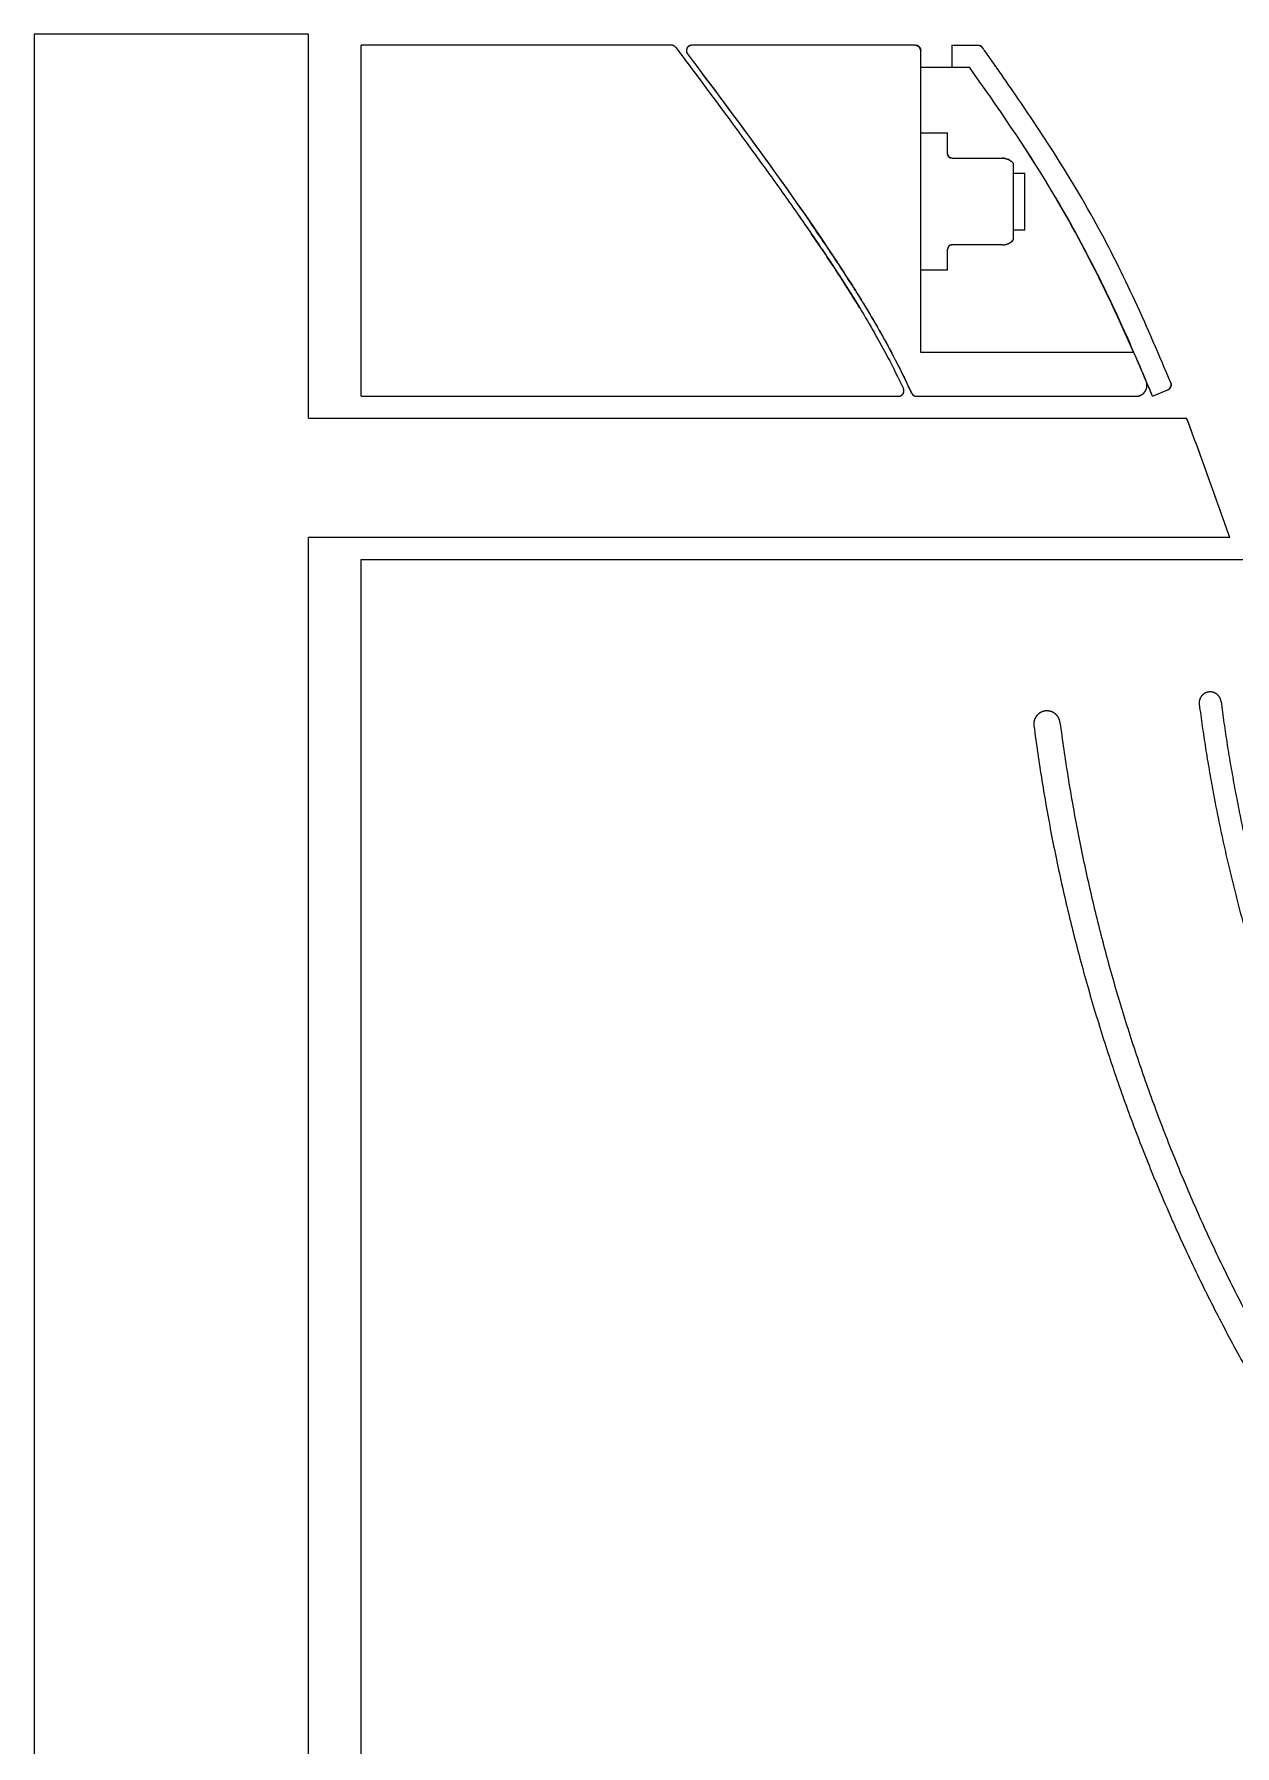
# Model space of a CAD drawing. Header units: inches. Extents: x -115 to 1565, y -604 to 584.
# Drawn here: x 421.5 to 531, y 81.1 to 237.1 of the extents above; entities that cross this region are included whole.
import ezdxf

# ---------------------------------------------------------------- set-up
doc = ezdxf.new("R2010")
doc.units = ezdxf.units.IN
doc.header["$LTSCALE"] = 1.209999999999999
doc.header["$MEASUREMENT"] = 0
doc.layers.get('0').update_dxf_attribs({"linetype": 'CONTINUOUS'})

msp = doc.modelspace()

# ---------------------------------------------------------------- linework, layer by layer
at = {"color": 7, "linetype": 'Continuous'}
for p, q in [((446.5370904932061, 237.0850010075134), (421.5370904958459, 237.0850010075134)), ((421.5370904958459, 237.0850010075134), (421.5370904958459, -74.91499898920671)), ((421.5370904958459, 237.0850010075134), (421.5370904958459, -74.91499898920671)), ((446.5370904932061, 237.0850010075134), (421.5370904958459, 237.0850010075134)), ((446.5370904932061, 202.0850010051133), (446.5370904932061, 237.0850010075134)), ((446.5370904932061, 202.0850010051133), (446.5370904932061, 237.0850010075134)), ((451.335847540326, 204.0850010081533), (451.335847540326, 236.0850010059933)), ((479.6007199004858, 236.0850010059933), (451.335847540326, 236.0850010059933)), ((451.335847540326, 204.0850010081533), (451.335847540326, 236.0850010059933)), ((479.6007199004858, 236.0850010059933), (451.335847540326, 236.0850010059933)), ((480.0003745545659, 235.8858127023133), (480.677997827206, 234.9845582487934)), ((501.835847540886, 236.0850010059933), (481.477475750726, 236.0850010059933)), ((501.835847540886, 236.0850010059933), (481.477475750726, 236.0850010059933)), ((502.335847536566, 208.0850010040734), (502.335847536566, 235.5850010103134)), ((502.335847536566, 208.0850010040734), (502.335847536566, 235.5850010103134)), ((505.1708865502461, 236.0850010059933), (507.5410851931259, 236.0850010059933)), ((505.1708865502461, 236.0850010059933), (505.1708865502461, 234.0850010029533)), ((505.1708865502461, 236.0850010059933), (505.1708865502461, 234.0850010029533)), ((505.1708865502461, 236.0850010059933), (507.5410851931259, 236.0850010059933)), ((502.335847536566, 234.0850010029533), (506.766039875046, 234.0850010029533)), ((505.1708865502461, 234.0850010029533), (506.766039875046, 234.0850010029533)), ((502.335847536566, 228.0850010039933), (504.7858475336859, 228.0850010039933)), ((502.335847536566, 225.9750010075933), (502.335847536566, 228.0850010039933)), ((502.335847536566, 228.0850010039933), (504.7858475336859, 228.0850010039933)), ((502.335847536566, 225.9750010075933), (502.335847536566, 228.0850010039933)), ((502.335847536566, 228.0850010039933), (504.7858475336859, 228.0850010039933)), ((504.7858475336859, 226.1850010041533), (504.7858475336859, 228.0850010039933)), ((504.7858475336859, 226.1850010041533), (504.7858475336859, 228.0850010039933)), ((504.7858475336859, 226.1850010041533), (504.7858475336859, 228.0850010039933)), ((505.1858475363259, 225.7850010015133), (509.785847541286, 225.7850010015133)), ((505.1858475363259, 225.7850010015133), (509.785847541286, 225.7850010015133)), ((505.1858475363259, 225.7850010015133), (509.785847541286, 225.7850010015133)), ((510.7858475326458, 223.5400010109533), (510.7858475326458, 225.2978803095134)), ((510.7858475326458, 223.5400010109533), (510.7858475326458, 225.2978803095134)), ((510.7858475326458, 218.3721217048733), (510.7858475326458, 225.2978803095134)), ((510.7858475326458, 224.4330772131132), (511.8178475412861, 224.4330772131132)), ((511.8178475412861, 219.2369247911132), (511.8178475412861, 224.4330772131132)), ((510.7858475326458, 221.1899848727933), (510.7858475326458, 222.9700010028734)), ((510.7858475326458, 221.1899848727933), (510.7858475326458, 222.9700010028734)), ((510.7858475326458, 218.3721217048733), (510.7858475326458, 219.6400171319933)), ((510.7858475326458, 218.3721217048733), (510.7858475326458, 219.6400171319933)), ((511.8178475412861, 219.2369247911132), (510.7858475326458, 219.2369247911132)), ((504.7858475336859, 215.5850010103933), (504.7858475336859, 217.4850010102334)), ((504.7858475336859, 215.5850010103933), (504.7858475336859, 217.4850010102334)), ((504.7858475336859, 215.5850010103933), (504.7858475336859, 217.4850010102334)), ((509.785847541286, 217.8850010027135), (505.1858475363259, 217.8850010027135)), ((509.785847541286, 217.8850010027135), (505.1858475363259, 217.8850010027135)), ((509.785847541286, 217.8850010027135), (505.1858475363259, 217.8850010027135)), ((502.335847536566, 215.5850010103933), (502.335847536566, 216.4050010061534)), ((502.335847536566, 215.5850010103933), (502.335847536566, 216.4050010061534)), ((504.7858475336859, 215.5850010103933), (502.335847536566, 215.5850010103933)), ((504.7858475336859, 215.5850010103933), (502.335847536566, 215.5850010103933)), ((496.563201494886, 212.4815455663133), (496.621067084006, 212.3868969163935)), ((497.1525215049658, 212.4756710238332), (497.177078143686, 212.4352643888733)), ((521.7639099554461, 208.0850010040734), (502.335847536566, 208.0850010040734)), ((521.7639099554461, 208.0850010040734), (502.335847536566, 208.0850010040734)), ((522.8800506441657, 205.4741144808734), (522.8674177916062, 205.5041030518333)), ((523.4623658727261, 204.0850010081533), (524.8464006560862, 204.6627147320735)), ((523.4623658727261, 204.0850010081533), (524.8464006560862, 204.6627147320735)), ((451.335847540326, 204.0850010081533), (500.3013072114462, 204.0850010081533)), ((451.335847540326, 204.0850010081533), (500.3013072114462, 204.0850010081533)), ((501.9628461489658, 204.0850010081533), (521.9522089032058, 204.0850010081533)), ((501.9628461489658, 204.0850010081533), (521.9522089032058, 204.0850010081533)), ((446.5370904932061, 202.0850010051133), (526.5690905000059, 202.0850010051133)), ((446.5370904932061, 202.0850010051133), (526.5690905000059, 202.0850010051133)), ((446.5370904932061, 22.08500100583332), (446.5370904932061, 191.2150010027133)), ((530.5068329115259, 191.2150010027133), (446.5370904932061, 191.2150010027133)), ((446.5370904932061, 22.08500100583332), (446.5370904932061, 191.2150010027133)), ((530.5068329115259, 191.2150010027133), (446.5370904932061, 191.2150010027133)), ((451.335847540326, 24.11100100767335), (451.335847540326, 189.2110010076733)), ((451.335847540326, 189.2110010076733), (565.3357843355259, 189.2110010076733)), ((451.335847540326, 27.85625003735326), (451.335847540326, 185.4657519779932))]:
    msp.add_line(p, q, dxfattribs=at)
for centre, radius, start, end in [((479.6007199004858, 235.5850010103134), 0.49999999568, 36.96801123380045, 90), ((481.477475750726, 235.5850010103134), 0.49999999568, 90, 216.9120669513013), ((501.835847540886, 235.5850010103134), 0.49999999568, 6.999999999999999e-15, 90), ((507.5410851931259, 235.5850010103134), 0.49999999568, 35.34972547820035, 90), ((505.1858475363259, 226.1850010041533), 0.40000000264, 180, 270), ((509.785847541286, 224.5150010015134), 1.27, 38.0566566327015, 90), ((338.6415226830461, 113.2040420541533), 186.5572054167199, 33.58607961010205, 34.50089763720035), ((340.1607971044859, 114.2760796154334), 185.19843587112, 33.46704910269894, 34.7183404839005), ((505.1858475363259, 217.4850010102334), 0.40000000264, 90, 180), ((509.785847541286, 219.1550010027134), 1.27, 270, 321.9433433672985), ((365.8645285671258, 131.3361729526332), 153.8484344411999, 33.20375511850038, 33.56909650510065), ((383.175122708886, 142.6393106714333), 133.17436770712, 32.40720604499705, 33.21319328309765), ((370.0436480422461, 134.0890885847133), 149.34404796104, 33.07242439589886, 33.44826694480021), ((386.3026503222461, 144.6519032731133), 129.95519294152, 32.25672180030213, 33.08171563990133), ((399.9023574890461, 153.2659971853534), 113.3570320612, 31.64105386569843, 32.40366026299785), ((397.1784332137661, 151.5438883613533), 117.07957700624, 32.05592701949965, 32.24509554449842), ((404.6103184160058, 156.1814958806333), 108.31943368328, 31.4597244757993, 32.06329837819915), ((407.2128658042459, 157.7884678965533), 104.76075234752, 31.47161077979987, 31.63276947440193), ((409.8249939607261, 159.3861146275932), 101.6987769525599, 31.2954394710008, 31.40972962709904), ((409.590247628086, 159.2319538081533), 102.47948686688, 31.30239827190175, 31.4580235891014), ((265.764725150166, 97.76598111423323), 278.75772413952, 22.72928793930045, 23.31290345399761), ((265.7647251603259, 97.76598111423323), 278.75772413952, 22.72928793930045, 23.31290345399761), ((248.5416716410459, 90.05736494399325), 297.628231768, 22.82321480229994, 23.36357227210062), ((500.3013072114462, 204.5850010038333), 0.49999999568, 270, 25.67213429639865), ((404.6371654641659, 158.5985896595934), 107.14354148592, 25.29073119170196, 25.67459715720128), ((501.9628461489658, 204.5850010038333), 0.49999999568, 205.2942438999981, 270), ((521.9522089032058, 205.0850010096732), 1.000000001519999, 270, 22.75198452219981), ((92.41667929424602, 24.20761342303335), 467.07200566616, 22.65100634609768, 22.83577577930055), ((524.6537996798459, 205.1241308882335), 0.49999999568, 292.6562778088023, 22.71045365589867), ((81.77170959616592, 34.80543595607322), 475.2127554501599, 19.2163348916013, 20.61029515540145)]:
    msp.add_arc(centre, radius, start, end, dxfattribs=at)
for points, start_tangent, end_tangent in [([(480.000205593766, 235.8856855295932), (479.9826980544859, 235.9076350005533), (479.9637600278459, 235.9288059919933), (479.943440637446, 235.9490648795933), (479.921805171446, 235.9682819099933), (479.8989347879261, 235.9863336391935), (479.8749256817661, 236.0031052896733), (479.8498878959259, 236.0184930059132), (479.8239437161658, 236.0324058863934), (479.7972256898459, 236.0447677717531), (479.7698743907259, 236.0555185452732), (479.742035990726, 236.0646151895133), (479.7138596386459, 236.0720322130334), (479.6854948795259, 236.0777618027934), (479.6570891552861, 236.0818133567932), (479.6287853968058, 236.0842127119132), (479.6007199004858, 236.0850010059933)], (-0.601369041058681, 0.7989713865065272), (-1, 0)), ([(480.0003745545659, 235.8858127023133), (481.9548876076859, 233.2806834142335), (488.5570779897662, 224.3066727313533), (491.1652425270459, 220.6352095231133), (493.374571255446, 217.4214809645534), (496.7985153549658, 212.0951983379933), (498.1355111061658, 209.8165367739131), (499.317414396406, 207.6552161181533), (500.7519145398459, 204.8015938243934)], (0.6013690437505192, -0.7989713844804368), (0.4332207962723107, -0.9012878239925274)), ([(481.477475750726, 236.0850010059933), (481.4490510476061, 236.0841923919132), (481.4197552972059, 236.0816581831132), (481.4048169679261, 236.0796935439132), (481.3897077068059, 236.0772375061533), (481.374446736566, 236.0742708877532), (481.359055037606, 236.0707751670333), (481.3435554191259, 236.0667326147933), (481.3279724683258, 236.0621265381533), (481.3123325605659, 236.0569413923133), (481.296663788246, 236.0511630345535), (481.2809959100059, 236.0447788563133), (481.265360269446, 236.0377780168734), (481.249789673206, 236.0301515957532), (481.2343182995259, 236.0218928162335), (481.218981484886, 236.0129971672733), (481.203815612246, 236.0034626270334), (481.1888578367258, 235.9932897543132), (481.174145943366, 235.9824818612733), (481.1597180423259, 235.9710450947134), (481.1456123453659, 235.9589885478334), (481.131866861046, 235.9463242602334), (481.1185191610458, 235.9330673296732), (481.105606034726, 235.9192358206333), (481.0931632249658, 235.9048507846333), (481.0812251436859, 235.8899361687933), (481.0698245365659, 235.8745186837531), (481.0589922595259, 235.8586277020734), (481.0487569942462, 235.8422950651933), (481.0391450043259, 235.8255548599132), (481.0301799016061, 235.8084432151934), (481.0218824836061, 235.7909980379933), (481.0142705709658, 235.7732587084734), (481.007358855046, 235.7552658158334), (481.0011588369658, 235.7370608433533), (480.9956787361659, 235.7186858331132), (480.9909235005661, 235.7001830913534), (480.9868948370459, 235.6815948531935), (480.9835912216059, 235.6629630083133), (480.9810080111257, 235.6443287859933), (480.979137565286, 235.6257324503133), (480.9779693684858, 235.6072130867932), (480.977490243206, 235.5888083483934), (480.9776845024059, 235.5705542421533), (480.9785341628859, 235.5524849158333), (480.9800191992859, 235.5346325766333), (480.9821177269658, 235.5170272879934), (480.9848062763259, 235.4996968883134), (480.9880600366459, 235.4826669503133), (480.9918530491259, 235.4659607200735), (480.9961584812058, 235.4495990763935), (481.000948829766, 235.4336005612732), (481.0061961548059, 235.4179814103935), (481.0118722623259, 235.4027555734332), (481.0179489075259, 235.3879348258333), (481.024397947206, 235.3735287687932), (481.0311915429659, 235.3595450121534), (481.0383022526458, 235.3459892150334), (481.045703192886, 235.3328652179131), (481.061271635206, 235.3079195426333), (481.0776966569657, 235.2847066858333)], (-1, 0), (0.6005886314218172, -0.7995581878805751)), ([(501.835847540886, 236.0850010059933), (501.8581376563258, 236.0845039076733), (501.8807747560861, 236.0829784649533), (501.903695228406, 236.0803763060734), (501.926829060726, 236.0766536922333), (501.9501001140059, 236.0717723608733), (501.973426640886, 236.0657004807134), (501.9967218952861, 236.0584135559933), (502.019894894406, 236.0498951579933), (502.0428513737662, 236.0401376971934), (502.0654948336859, 236.0291430125534), (502.087727656886, 236.0169227677532), (502.1094524089658, 236.0034987661533), (502.1305731185659, 235.9889030117533), (502.1509965981659, 235.9731775974332), (502.1706337750459, 235.9563743696733), (502.1894009308058, 235.9385544002334), (502.207220900246, 235.9197872444732), (502.2240241280059, 235.9001500675932), (502.239749542326, 235.8797265879932), (502.254345296726, 235.8586058783934), (502.2677692983259, 235.8368811263133), (502.2799895431259, 235.8146483031132), (502.2909842277661, 235.7920048431934), (502.3007416885659, 235.7690483638333), (502.309260086566, 235.7458753647133), (502.3165470112862, 235.7225801103132), (502.3226188914462, 235.6992535834332), (502.3275002228058, 235.6759825301533), (502.3312228366458, 235.6528486978333), (502.3338249955259, 235.6299282255133), (502.335350438246, 235.6072911257531), (502.335847536566, 235.5850010103134)], (1, 0), (0, -1)), ([(507.5410851931259, 236.0850010059933), (507.5699525471258, 236.0841669817532), (507.599080383206, 236.0816261791133), (507.628320152006, 236.0773322583133), (507.6575156028859, 236.0712560398334), (507.6865052426458, 236.0633868455133), (507.715125099046, 236.0537334535932), (507.743211646886, 236.0423246270333), (507.7706048763259, 236.0292089712733), (507.7971512596059, 236.0144543449532), (507.8227066263259, 235.9981467016734), (507.8471387339259, 235.9803884440735), (507.8703295435258, 235.9612963105534), (507.8921770080861, 235.9409989470333), (507.9125964135259, 235.9196342551934), (507.931521161046, 235.8973465781533), (507.9489030719259, 235.8742838658334)], (1, 0), (0.5785657136416142, -0.8156357734910663)), ([(525.1146119764061, 205.3169912187933), (521.8754470044059, 212.7544406059933), (518.3356088110461, 219.7911242821533), (513.898527454086, 227.1726673549533), (511.1007116730459, 231.3679869195931), (509.514536222086, 233.6573276088734), (508.669252223046, 234.8582071375134), (508.2344730367258, 235.4716966699933), (507.9489042504858, 235.8742846989533)], (-0.3868477568313404, 0.922143596754085), (-0.5785657107112891, 0.8156357755696724)), ([(525.1146119764061, 205.3169912187933), (521.8754470044059, 212.7544406059933), (518.3356088110461, 219.7911242821533), (513.898527454086, 227.1726673549533), (511.1007116730459, 231.3679869195931), (509.514536222086, 233.6573276088734), (508.669252223046, 234.8582071375134), (508.2344730367258, 235.4716966699933), (507.9489042504858, 235.8742846989533)], (-0.3868477568313404, 0.922143596754085), (-0.5785657107112891, 0.8156357755696724)), ([(480.677997827206, 234.9845582487934), (481.9548876076859, 233.2806834142335), (488.5570779897662, 224.3066727313533), (491.1652425270459, 220.6352095231133), (492.3865458705661, 218.8736154339133)], (0.6005325183801576, -0.7996003341469947), (0.5660306873334786, -0.8243841707582635)), ([(481.077550424086, 235.2845968460734), (494.113019156246, 217.2186557161532), (496.891275423446, 212.9029617110335), (499.0409660186458, 209.2213864478334), (501.511177649206, 204.3715538005534)], (0.6005886320059861, -0.7995581874417762), (0.4272670346542376, -0.9041254786243859)), ([(481.077550424086, 235.2845968460734), (492.3868315291259, 219.7544901669532)], (0.600588631946538, -0.7995581874864307), (0.5686469900640259, -0.8225816680981431)), ([(523.4623658727261, 204.0850010081533), (514.1406274524858, 223.0319003151933), (506.766039875046, 234.0850010029533)], (-0.3852019447744703, 0.9228323042362389), (-0.5785622915093263, 0.8156382009466437)), ([(521.7664540499259, 208.0861013625533), (514.1406274524858, 223.0319003151933), (506.766039875046, 234.0850010029533)], (-0.3969370750515675, 0.9178458249888738), (-0.5785622915197851, 0.8156382009392249)), ([(505.1858475363259, 225.7850010015133), (505.1680154358458, 225.7853986842334), (505.149905764166, 225.7866190424733), (505.131569382246, 225.7887007655134), (505.113062312326, 225.7916788545534), (505.094445473766, 225.7955839216732), (505.0757842461658, 225.8004414278332), (505.0571480528057, 225.8062709716734), (505.038609649446, 225.8130856900734), (505.0202444639262, 225.8208916485533), (505.0021297020861, 225.8296874043934), (504.9843434435259, 225.8394636002334), (504.9669636357661, 225.8502028015133), (504.9500670680861, 225.8618794050333), (504.933728284406, 225.8744597303934), (504.9180185469658, 225.8879023146333), (504.903004820326, 225.9021582983133), (504.8887488468058, 225.9171720147933), (504.875306262566, 225.9328817522335), (504.8627259372059, 225.9492205359133), (504.8510493336859, 225.9661171035933), (504.840310132406, 225.9834969113534), (504.830533936566, 226.0012831699133), (504.821738180726, 226.0193979317532), (504.813932212086, 226.0377631274331), (504.8071174936859, 226.0563015206333), (504.8012879498458, 226.0749377241533), (504.7964304538459, 226.0935989415931), (504.792525386726, 226.1122157903133), (504.7895472976858, 226.1307228500734), (504.7874655746459, 226.1490592319933), (504.786245216406, 226.1671689138334), (504.7858475336859, 226.1850010041533)], (-1, 0), (0, 1)), ([(505.1858475363259, 225.7850010015133), (505.1680154358458, 225.7853986842334), (505.149905764166, 225.7866190424733), (505.131569382246, 225.7887007655134), (505.113062312326, 225.7916788545534), (505.094445473766, 225.7955839216732), (505.0757842461658, 225.8004414278332), (505.0571480528057, 225.8062709716734), (505.038609649446, 225.8130856900734), (505.0202444639262, 225.8208916485533), (505.0021297020861, 225.8296874043934), (504.9843434435259, 225.8394636002334), (504.9669636357661, 225.8502028015133), (504.9500670680861, 225.8618794050333), (504.933728284406, 225.8744597303934), (504.9180185469658, 225.8879023146333), (504.903004820326, 225.9021582983133), (504.8887488468058, 225.9171720147933), (504.875306262566, 225.9328817522335), (504.8627259372059, 225.9492205359133), (504.8510493336859, 225.9661171035933), (504.840310132406, 225.9834969113534), (504.830533936566, 226.0012831699133), (504.821738180726, 226.0193979317532), (504.813932212086, 226.0377631274331), (504.8071174936859, 226.0563015206333), (504.8012879498458, 226.0749377241533), (504.7964304538459, 226.0935989415931), (504.792525386726, 226.1122157903133), (504.7895472976858, 226.1307228500734), (504.7874655746459, 226.1490592319933), (504.786245216406, 226.1671689138334), (504.7858475336859, 226.1850010041533)], (-1, 0), (0, 1)), ([(509.785847541286, 225.7850010015133), (509.8207114492059, 225.7845223740734), (509.8557569569658, 225.7830754071934), (509.8909450298458, 225.7806449218333), (509.926235413926, 225.7772178014333), (509.9615867681659, 225.7727830731934), (509.9969567660058, 225.7673319893534), (510.0323022985659, 225.7608581592732), (510.0675796067259, 225.7533576002335), (510.1027444436859, 225.7448287780735), (510.1377522578458, 225.7352727291133), (510.1725583858459, 225.7246929991934), (510.2071182049658, 225.7130957554333), (510.2413873363258, 225.7004897151132), (510.275321848086, 225.6868861964733), (510.3088783976859, 225.6722990272733), (510.3420144553659, 225.6567445651132), (510.374688476886, 225.6402415856733), (510.406860045766, 225.6228112217533), (510.4384900764858, 225.6044768921534), (510.4695409668861, 225.5852641899132), (510.499976730246, 225.5652007502333), (510.5297631172058, 225.5443161183934), (510.5588678088059, 225.5226416481533), (510.5872604368058, 225.5002103087134), (510.6149127462461, 225.4770565526334), (510.641798666566, 225.4532161532732), (510.6678943522459, 225.4287260219131), (510.693178274246, 225.4036240655133), (510.7176312098459, 225.3779489733533), (510.741236323926, 225.3517400747933), (510.7639791384858, 225.3250371563934), (510.7858475326458, 225.2978803095134)], (1, 0), (0.6164403930760722, -0.787401575934553)), ([(509.785847541286, 225.7850010015133), (509.8207114492059, 225.7845223740734), (509.8557569569658, 225.7830754071934), (509.8909450298458, 225.7806449218333), (509.926235413926, 225.7772178014333), (509.9615867681659, 225.7727830731934), (509.9969567660058, 225.7673319893534), (510.0323022985659, 225.7608581592732), (510.0675796067259, 225.7533576002335), (510.1027444436859, 225.7448287780735), (510.1377522578458, 225.7352727291133), (510.1725583858459, 225.7246929991934), (510.2071182049658, 225.7130957554333), (510.2413873363258, 225.7004897151132), (510.275321848086, 225.6868861964733), (510.3088783976859, 225.6722990272733), (510.3420144553659, 225.6567445651132), (510.374688476886, 225.6402415856733), (510.406860045766, 225.6228112217533), (510.4384900764858, 225.6044768921534), (510.4695409668861, 225.5852641899132), (510.499976730246, 225.5652007502333), (510.5297631172058, 225.5443161183934), (510.5588678088059, 225.5226416481533), (510.5872604368058, 225.5002103087134), (510.6149127462461, 225.4770565526334), (510.641798666566, 225.4532161532732), (510.6678943522459, 225.4287260219131), (510.693178274246, 225.4036240655133), (510.7176312098459, 225.3779489733533), (510.741236323926, 225.3517400747933), (510.7639791384858, 225.3250371563934), (510.7858475326458, 225.2978803095134)], (1, 0), (0.6164403930760722, -0.787401575934553)), ([(505.1858475363259, 217.8850010027135), (505.1680154358458, 217.8846033301533), (505.149905764166, 217.8833829719131), (505.131569382246, 217.8813012488735), (505.113062312326, 217.8783231496734), (505.094445473766, 217.8744180825534), (505.0757842461658, 217.8695605865534), (505.0571480528057, 217.8637310427134), (505.038609649446, 217.8569163243134), (505.0202444639262, 217.8491103658333), (505.0021297020861, 217.8403146099934), (504.9843434435259, 217.8305384141534), (504.9669636357661, 217.8197992128733), (504.9500670680861, 217.8081226093533), (504.933728284406, 217.7955422839934), (504.9180185469658, 217.7820996997533), (504.903004820326, 217.7678437160734), (504.8887488468058, 217.7528299894333), (504.875306262566, 217.7371202519932), (504.8627259372059, 217.7207814784733), (504.8510493336859, 217.7038849107933), (504.840310132406, 217.6865051030333), (504.830533936566, 217.6687188444733), (504.821738180726, 217.6506040826334), (504.813932212086, 217.6322388869532), (504.8071174936859, 217.6137004937532), (504.8012879498458, 217.5950642902335), (504.7964304538459, 217.5764030727933), (504.792525386726, 217.5577862240734), (504.7895472976858, 217.5392791643133), (504.7874655746459, 217.5209427823934), (504.786245216406, 217.5028331005534), (504.7858475336859, 217.4850010102334)], (-1, 0), (0, -1)), ([(505.1858475363259, 217.8850010027135), (505.1680154358458, 217.8846033301533), (505.149905764166, 217.8833829719131), (505.131569382246, 217.8813012488735), (505.113062312326, 217.8783231496734), (505.094445473766, 217.8744180825534), (505.0757842461658, 217.8695605865534), (505.0571480528057, 217.8637310427134), (505.038609649446, 217.8569163243134), (505.0202444639262, 217.8491103658333), (505.0021297020861, 217.8403146099934), (504.9843434435259, 217.8305384141534), (504.9669636357661, 217.8197992128733), (504.9500670680861, 217.8081226093533), (504.933728284406, 217.7955422839934), (504.9180185469658, 217.7820996997533), (504.903004820326, 217.7678437160734), (504.8887488468058, 217.7528299894333), (504.875306262566, 217.7371202519932), (504.8627259372059, 217.7207814784733), (504.8510493336859, 217.7038849107933), (504.840310132406, 217.6865051030333), (504.830533936566, 217.6687188444733), (504.821738180726, 217.6506040826334), (504.813932212086, 217.6322388869532), (504.8071174936859, 217.6137004937532), (504.8012879498458, 217.5950642902335), (504.7964304538459, 217.5764030727933), (504.792525386726, 217.5577862240734), (504.7895472976858, 217.5392791643133), (504.7874655746459, 217.5209427823934), (504.786245216406, 217.5028331005534), (504.7858475336859, 217.4850010102334)], (-1, 0), (0, -1)), ([(509.785847541286, 217.8850010027135), (509.8207114492059, 217.8854796403133), (509.8557569569658, 217.8869266071934), (509.8909450298458, 217.8893570925535), (509.926235413926, 217.8927842129533), (509.9615867681659, 217.8972189411933), (509.9969567660058, 217.9026700250334), (510.0323022985659, 217.9091438551131), (510.0675796067259, 217.9166444141533), (510.1027444436859, 217.9251732363133), (510.1377522578458, 217.9347292852733), (510.1725583858459, 217.9453090151934), (510.2071182049658, 217.9569062589533), (510.2413873363258, 217.9695122891132), (510.275321848086, 217.9831158179132), (510.3088783976859, 217.9977029769532), (510.3420144553659, 218.0132574492732), (510.374688476886, 218.0297604287133), (510.406860045766, 218.0471907926333), (510.4384900764858, 218.0655251222334), (510.4695409668861, 218.0847378244732), (510.499976730246, 218.1048012641532), (510.5297631172058, 218.1256858959933), (510.5588678088059, 218.1473603662335), (510.5872604368058, 218.1697917056733), (510.6149127462461, 218.1929454617533), (510.641798666566, 218.2167858611132), (510.6678943522459, 218.2412759924733), (510.693178274246, 218.2663779488735), (510.7176312098459, 218.2920530410334), (510.741236323926, 218.3182619395931), (510.7639791384858, 218.3449648579933), (510.7858475326458, 218.3721217048733)], (1, 0), (0.6164403930760722, 0.787401575934553)), ([(509.785847541286, 217.8850010027135), (509.8207114492059, 217.8854796403133), (509.8557569569658, 217.8869266071934), (509.8909450298458, 217.8893570925535), (509.926235413926, 217.8927842129533), (509.9615867681659, 217.8972189411933), (509.9969567660058, 217.9026700250334), (510.0323022985659, 217.9091438551131), (510.0675796067259, 217.9166444141533), (510.1027444436859, 217.9251732363133), (510.1377522578458, 217.9347292852733), (510.1725583858459, 217.9453090151934), (510.2071182049658, 217.9569062589533), (510.2413873363258, 217.9695122891132), (510.275321848086, 217.9831158179132), (510.3088783976859, 217.9977029769532), (510.3420144553659, 218.0132574492732), (510.374688476886, 218.0297604287133), (510.406860045766, 218.0471907926333), (510.4384900764858, 218.0655251222334), (510.4695409668861, 218.0847378244732), (510.499976730246, 218.1048012641532), (510.5297631172058, 218.1256858959933), (510.5588678088059, 218.1473603662335), (510.5872604368058, 218.1697917056733), (510.6149127462461, 218.1929454617533), (510.641798666566, 218.2167858611132), (510.6678943522459, 218.2412759924733), (510.693178274246, 218.2663779488735), (510.7176312098459, 218.2920530410334), (510.741236323926, 218.3182619395931), (510.7639791384858, 218.3449648579933), (510.7858475326458, 218.3721217048733)], (1, 0), (0.6164403930760722, 0.787401575934553)), ([(496.7266170888058, 212.2136560335134), (496.7985153549658, 212.0951983379933), (498.1355111061658, 209.8165367739131), (499.317414396406, 207.6552161181533), (500.7519145398459, 204.8015938243934)], (0.5194487816810726, -0.8545015875994905), (0.4332207959873779, -0.9012878241294858)), ([(497.177078143686, 212.4352643888733), (499.0409660186458, 209.2213864478334), (501.2023395165659, 205.0195508992733)], (0.5191491574077101, -0.8546836563096691), (0.4333134345722876, -0.9012432898053488)), ([(500.3013072114462, 204.0850010081533), (500.3281342342459, 204.0857212099132), (500.3556468132059, 204.0879625668734), (500.3837403511259, 204.0918430467932), (500.4122912211259, 204.0974740337532), (500.441156665046, 204.1049571277532), (500.4701753420859, 204.1143806191934), (500.4991684565659, 204.1258159328734), (500.5279416984858, 204.1393141126333), (500.556287996886, 204.1549024075932), (500.5839909640861, 204.1725814375134), (500.6108291425658, 204.1923227950333), (500.6365807700059, 204.2140675318333), (500.6610289913659, 204.2377255490333), (500.6839672944858, 204.2631761153534), (500.705204823766, 204.2902694012732), (500.724571429686, 204.3188292527133), (500.7419220579261, 204.3486568587932), (500.7571403764859, 204.3795353644733), (500.7701413055259, 204.4112350927932), (500.780872510886, 204.4435191328733), (500.7893146377661, 204.4761490295134), (500.7954804268059, 204.5088903203934), (500.7994128141659, 204.5415175855933), (500.8011821578459, 204.5738189383132), (500.8008827324858, 204.6055996011934), (500.7986288279259, 204.6366847511132), (500.794550614086, 204.6669213886332), (500.788789914406, 204.6961792930334), (500.7814962332861, 204.7243513067932), (500.772822946086, 204.7513527666333), (500.7629240276061, 204.7771205281534), (500.7519511260058, 204.8016114011934)], (1, 0), (-0.4332207940855021, 0.9012878250436578)), ([(501.510783400566, 204.3713674864733), (501.5182165886458, 204.3562991091933), (501.5262273524062, 204.3413536679132), (501.534816372566, 204.3265623944733), (501.5439821860859, 204.3119570795134), (501.553721084566, 204.2975698184732), (501.5640270431259, 204.2834328896734), (501.5748917204059, 204.2695784901533), (501.5863043569658, 204.2560385731132), (501.598251866726, 204.2428445939133), (501.6107187658459, 204.2300273271934), (501.6236872844858, 204.2176166535133), (501.6371373769659, 204.2056412850334), (501.6510468640058, 204.1941286334333), (501.665391524166, 204.1831045660734), (501.6801452056062, 204.1725932231133), (501.6952800394459, 204.1626168447933), (501.7107665515259, 204.1531956393533), (501.7265738859261, 204.1443476001532), (501.7426700284858, 204.1360884548733), (501.7590219795259, 204.1284315029533), (501.775595987526, 204.1213876155932), (501.792357823446, 204.1149651239933), (501.8092729331258, 204.1091698701534), (501.826306721766, 204.1040051763934), (501.8434247571258, 204.0994718859934), (501.860592982886, 204.0955683835132), (501.8777779421658, 204.0922907471933), (501.894946929926, 204.0896327591132), (501.9120682164859, 204.0875860880734), (501.929111189766, 204.0861403505533), (501.9460464873659, 204.0852833139132), (501.9628461489658, 204.0850010081533)], (0.4272670268482697, -0.9041254823132904), (1, 0)), ([(521.9522089032058, 204.0850010081533), (521.978408667926, 204.0853442840734), (522.0049512920059, 204.0863928570333), (522.0318148806458, 204.0881745959131), (522.0589754460859, 204.0907168920734), (522.086406846646, 204.0940464561533), (522.114080817206, 204.0981892266333), (522.1419669488861, 204.1031701259933), (522.170032658566, 204.1090128879934), (522.1982432803258, 204.1157399052732), (522.2265620552859, 204.1233719956734), (522.2549502128859, 204.1319282396733), (522.2833670521659, 204.1414257365533), (522.3117700433659, 204.1518794824733), (522.340114970166, 204.1633020961533), (522.3683560211258, 204.1757037071133), (522.3964459928859, 204.1890917423132), (522.424336483206, 204.2034707737533), (522.4519780738459, 204.2188423762334), (522.4793205439262, 204.2352049546334), (522.5063131239259, 204.2525537032733), (522.5329047801658, 204.2708804433533), (522.5590444281659, 204.2901735721533), (522.5846812374461, 204.3104180528735), (522.6097649261657, 204.3315953536733), (522.6342460557662, 204.3536834781533), (522.6580763154461, 204.3766570161533), (522.6812087863258, 204.4004871945534), (522.703598307206, 204.4251419585533), (522.7252016777661, 204.4505861748734), (522.745977943046, 204.4767817130334), (522.7658886779261, 204.5036876485534), (522.7848981903257, 204.5312604966332), (522.802973744726, 204.5594544458333), (522.820085724726, 204.5882215511132), (522.8362078464061, 204.6175121097533), (522.851317239606, 204.6472748340734), (522.865394569846, 204.6774572273534), (522.878424139926, 204.7080058581532), (522.890393869606, 204.7388666752733), (522.9012953667259, 204.7699853023934), (522.9111238662459, 204.8013073428735), (522.9198782200859, 204.8327786947133), (522.9275607853659, 204.8643458350333), (522.9341773431258, 204.8959560639133), (522.9397369459261, 204.9275577990334), (522.944251816246, 204.9591007890334), (522.9477371229658, 204.9905363776734), (522.9502108391259, 205.0218176359132), (522.951693518406, 205.0528995854333), (522.9522081122459, 205.0837393713534), (522.9517797056859, 205.1142963130333), (522.9504353548058, 205.1445321174333), (522.948203822566, 205.1744108689533), (522.945115365446, 205.2038991310334), (522.9412014997658, 205.2329660071133), (522.9364948188058, 205.2615831203133), (522.9310287286457, 205.2897246235933), (522.9248372754462, 205.3173671895932), (522.9179549727261, 205.3444899699933), (522.9104165676857, 205.3710745548734), (522.9022568786457, 205.3971049015932), (522.8935106832862, 205.4225672433534), (522.8842124951259, 205.4474500587133), (522.874396482246, 205.4717439090334)], (1, 0), (-0.3867429045461117, 0.9221875762464148)), ([(525.1150335148059, 205.3171680637532), (525.123184313846, 205.2964041225534), (525.1305197220861, 205.2749221436734), (525.1369704483258, 205.2527621778334), (525.1424689590459, 205.2299719770333), (525.1469504436061, 205.2066070758333), (525.1503538708862, 205.1827306999131), (525.1526229951259, 205.1584135323935), (525.153707463366, 205.1337332769533), (525.1535638009658, 205.1087741295134), (525.1521563361658, 205.0836259857532), (525.1494581246459, 205.0583835775133), (525.1454516302459, 205.0331454059933), (525.1401293345659, 205.0080125428733), (525.1334941027259, 204.9830874212732), (525.1255594373658, 204.9584724133534), (525.116349438006, 204.9342685095133), (525.1058985978458, 204.9105739366332), (525.0942513668859, 204.8874828169533), (525.0814615626459, 204.8650839590334), (525.067591506566, 204.8434596893534), (525.052711109606, 204.8226849175932), (525.0368967343259, 204.8028262831934), (525.0202300772862, 204.7839415762334), (525.0027968482461, 204.7660792497532), (524.9846856119261, 204.7492782470333), (524.9659864367259, 204.7335679203132), (524.9467897568059, 204.7189681831934), (524.9271852544858, 204.7054898357532), (524.9072607832861, 204.6931349811133), (524.8871014840062, 204.6818976147134), (524.8667889617661, 204.6717642542335), (524.8464006560862, 204.6627147320735)], (0.3860743539694212, -0.9224676651282115), (-0.9228323052670392, -0.3852019423049711)), ([(530.5068329115259, 191.2150010027133), (528.5710194095259, 196.6619764130333), (526.5690905000059, 202.0850010051133)], (-0.3291358730182069, 0.9442825726934406), (-0.3520098378250665, 0.935996300246091)), ([(529.703171211766, 176.2695278203134), (529.6985882694461, 176.3009372672733), (529.6928176129658, 176.3331737687133), (529.6857612389659, 176.3662147795932), (529.6773167244856, 176.4000293931933), (529.6673775419259, 176.4345773454334), (529.655833709286, 176.4698078769533), (529.6425725013659, 176.5056586155133), (529.627479435286, 176.5420544279132), (529.6104394185659, 176.5789063023932), (529.5913382020059, 176.6161102411934), (529.5700640865658, 176.6535463156734), (529.5465098639262, 176.6910778331934), (529.5205750720058, 176.7285506665533), (529.4921685451258, 176.7657929288733), (529.461211116566, 176.8026149532733), (529.4276386564059, 176.8388096586332), (529.3914051500059, 176.8741534335133), (529.372281886246, 176.8914321797534), (529.3524859593658, 176.9084076195133), (529.3320181516858, 176.9250478808732), (529.3108809625659, 176.9413204518333), (529.2890787201659, 176.9571922819134), (529.266617632246, 176.9726298532734), (529.2435058979261, 176.9875993432734), (529.2197537686458, 177.0020667260733), (529.1953736091259, 177.0159979351933), (529.1703799176859, 177.0293589854333), (529.144789427846, 177.0421161659133), (529.1186210575261, 177.0542361619933), (529.091896000486, 177.0656862686332), (529.0646376755258, 177.0764345326333), (529.036871706166, 177.0864499558332), (529.0086259003258, 177.0957026576734), (528.9799302198459, 177.1041640580732), (528.950816668726, 177.1118070704732), (528.9213192423259, 177.1186062643933), (528.8914738156059, 177.1245380381533), (528.8613180008861, 177.1295807915933), (528.830891036086, 177.1337150581534), (528.800233632326, 177.1369236979134), (528.7693878012059, 177.1391919585531), (528.7383966617659, 177.1405076379134), (528.707304277926, 177.1408611652734), (528.6761554248056, 177.1402457131134), (528.6449953956859, 177.1386571971133), (528.6138697784858, 177.1360943980733), (528.582824252566, 177.1325589314334), (528.551904344886, 177.1280552472734), (528.5211551963259, 177.1225906506332), (528.4906213991259, 177.1161752405534), (528.4603466920859, 177.1088218389533), (528.4303738589658, 177.1005459398333), (528.4007444338458, 177.0913655873534), (528.3714985893658, 177.0813012640734), (528.342674892886, 177.0703757791934), (528.314310204886, 177.0586140958334), (528.2864395164061, 177.0460432091133), (528.2590957864859, 177.0326919327933), (528.232309901526, 177.0185907671934), (528.206110502566, 177.0037716655133), (528.1805239649657, 176.9882679017533), (528.1555743476061, 176.9721138268733), (528.1312832912861, 176.9553447265534), (528.1076700796859, 176.9379965773533), (528.084751588566, 176.9201059044733), (528.0625422959259, 176.9017095785533), (528.0410543328059, 176.8828446226332), (528.0202975137661, 176.8635480800733), (528.0002793978458, 176.8438568113534), (527.9810053495258, 176.8238073721533), (527.9624786301658, 176.8034358711133), (527.9447004488059, 176.7827778072734), (527.9276701145659, 176.7618679887932), (527.9113850772861, 176.7407404008732), (527.8958410900863, 176.7194281041533), (527.8810322703258, 176.6979631839133), (527.8669512316859, 176.6763766383133), (527.8409361960861, 176.6329569740733), (527.8177112387258, 176.5893935966332), (527.7971748307258, 176.5458909556734), (527.7792120929657, 176.5026329167132), (527.763698118406, 176.4597826798333), (527.750500867686, 176.4174831759133), (527.7394838818459, 176.3758577676734), (527.730508629286, 176.3350113063134), (527.7234364869657, 176.2950312186332), (527.7181304777662, 176.2559888989532), (527.7144565912861, 176.2179410705532), (527.712284952246, 176.1809311471133), (527.7114906739258, 176.1449906754333), (527.711954437286, 176.1101406663933), (527.7135629888057, 176.0763928751133), (527.7162093944858, 176.0437510404732), (527.719793151606, 176.0122119722332)], (-0.1286579237907347, 0.9916890332386749), (0.1286579237907347, -0.9916890332386749)), ([(515.0261735300058, 174.3653905160734), (515.0206739931258, 174.4030818503933), (515.013749201286, 174.4417656541533), (515.0052815626459, 174.4814148611133), (514.9951481310459, 174.5219924075933), (514.9832211140059, 174.5634499421533), (514.9693685229657, 174.6057265860733), (514.9534550775257, 174.6487474703133), (514.935343394166, 174.6924224553533), (514.914895368006, 174.7366446884732), (514.8919739101659, 174.7812894150333), (514.866444969606, 174.8262127084733), (514.8381799004059, 174.8712505254333), (514.8070581643259, 174.9162179335933), (514.772970328006, 174.9609086544732), (514.754783775606, 174.9830799487133), (514.7358214056062, 175.0050950735933), (514.7160741959261, 175.0269223197532), (514.695534455446, 175.0485287179933), (514.674196006886, 175.0698801307132), (514.652054247766, 175.0909412620734), (514.629106333286, 175.1116757494333), (514.605351227126, 175.1320462751133), (514.5807898538459, 175.1520145867132), (514.5554252309656, 175.1715416799932), (514.529262529926, 175.1905878699932), (514.5023092284858, 175.2091129637534), (514.4745751513659, 175.2270763517533), (514.446072602326, 175.2444372111133), (514.4168163946458, 175.2611546579933), (514.3868239730461, 175.2771879203132), (514.356115373046, 175.2924965307933), (514.3247133428858, 175.3070405301532), (514.2926432724058, 175.3207806499932), (514.2599332743258, 175.3336785769533), (514.2266141131258, 175.3456970847932), (514.1927191440861, 175.3568003290333), (514.1582843336059, 175.3669540095132), (514.1233480763259, 175.3761256243932), (514.0879511646458, 175.3842846530333), (514.0521366464859, 175.3914027795134), (514.0159496627261, 175.3974540755133), (513.9794373049658, 175.4024152035133), (513.9426484224858, 175.4062655691934), (513.9056334292059, 175.4089874839934), (513.8684440598458, 175.4105662971933), (513.831133197206, 175.4109905381532), (513.7937545775259, 175.4102519874333), (513.7563625364859, 175.4083457682333), (513.7190118060058, 175.4052704175133), (513.6817571789659, 175.4010278453533), (513.644653285686, 175.3956234263932), (513.6077543094461, 175.3890659083933), (513.5711137426458, 175.3813674223932), (513.5347841023258, 175.3725433404734), (513.498816696486, 175.3626122554334), (513.4632614005661, 175.3515958283933), (513.4281663729657, 175.3395186465533), (513.3935779432859, 175.3264080606332), (513.3595403176859, 175.3122940527933), (513.3260954874461, 175.2972089826334), (513.2932830156061, 175.2811874551133), (513.2611399455258, 175.2642660462332), (513.2297006688059, 175.2464831303132), (513.1989968338459, 175.2278786056734), (513.169057284886, 175.2084937219134), (513.1399080213658, 175.1883708055934), (513.111572167446, 175.1675530265534), (513.0840699720059, 175.1460842251933), (513.0574188188059, 175.1240086279933), (513.0316332671258, 175.1013706747932), (513.006725082246, 175.0782148257533), (512.982703347206, 175.0545853073533), (512.959574493286, 175.0305259803133), (512.9373424219259, 175.0060801770334), (512.9160086063259, 174.9812905085533), (512.8955722032059, 174.9561987223132), (512.8760301645661, 174.9308456107131), (512.8573773697658, 174.9052708587132), (512.839606788086, 174.8795129523933), (512.8227095498459, 174.8536091078333), (512.806675139446, 174.8275951491933), (512.7914915071259, 174.8015054985533), (512.7771452112058, 174.7753731251134), (512.7636215603258, 174.7492294435933), (512.7509047150457, 174.7231043751933), (512.7389778605661, 174.6970262866332), (512.7174225874461, 174.6451166419134), (512.6988058098459, 174.5936963535932), (512.682969102886, 174.5429369427933), (512.6697487280059, 174.4929864610333), (512.6589784269659, 174.4439706992734), (512.650491860246, 174.3959945899933), (512.6441246390458, 174.3491438124733), (512.639715971206, 174.3034864183932), (512.6371100124859, 174.2590745082332), (512.636156872406, 174.2159459381533), (512.636713396566, 174.1741259252733), (512.6386436543258, 174.1336285919933), (512.6418193350459, 174.0944583883934), (512.6461198496859, 174.0566114943133)], (-0.1286579256720886, 0.9916890329945952), (0.1286579256720886, -0.9916890329945952)), ([(527.719793151606, 176.0122119722332), (527.9925087047259, 174.0165702739133), (528.2927741646458, 172.0220269020732), (528.6206174205661, 170.0291476671135), (528.976051020086, 168.0385004012734), (529.3590719761659, 166.0506544709533), (529.7696617163259, 164.0661802280732), (530.2077860318458, 162.0856484817534), (530.6733949761658, 160.1096299598334), (531.1664228852059, 158.1386947805533), (531.6867883976859, 156.1734119039133), (532.2343943941659, 154.2143485830333), (532.8091281291258, 152.2620698459932), (533.4108612411259, 150.3171379268732), (534.0394498747261, 148.3801117577534), (534.694734761766, 146.4515463997534), (535.376541373766, 144.5319925553532), (536.0846800641659, 142.6219959994333), (536.818946251206, 140.7220971119133), (537.5791206312861, 138.8328303291134), (538.3649693415259, 136.9547236459133), (539.1762442645659, 135.0882981483932), (540.0126832520858, 133.2340675159934), (540.874010388966, 131.3925375541533), (541.7599363387259, 129.5642057371133), (542.670158587366, 127.7495607710333), (543.6043618396061, 125.9490821774333), (544.562218333846, 124.1632398258333), (545.5433881977661, 122.3924935984733), (546.5475198547259, 120.6372929940733), (547.574250389526, 118.8980767112734), (548.6232059852861, 117.1752723844733), (549.694002289206, 115.4692961774334)], (0.1286579259082926, -0.9916890329639512), (0.5373724695285803, -0.8433450236959695)), ([(529.703171211766, 176.2695278203134), (529.9722046691259, 174.3008305740733), (530.2684160350459, 172.3332168308733), (530.5918328736061, 170.3672447404733), (530.9424675292058, 168.4034744947933), (531.3203170757662, 166.4424677589532), (531.7253631846459, 164.4847871937534), (532.1575720941659, 162.5309958867132), (532.6168945486457, 160.5816568643933), (533.1032657780859, 158.6373325539134), (533.6166054880059, 156.6985842343133), (534.1568179000861, 154.7659714980734), (534.7237917826459, 152.8400517329532), (535.3174005116061, 150.9213796038333), (535.9375021619261, 149.0105064735933), (536.583939629526, 147.1079799255934), (537.256540722726, 145.2143432150334), (537.9551183756062, 143.3301347711133), (538.6794707699262, 141.4558876483932), (539.4293815383259, 139.5921290695933), (540.2046199980059, 137.7393799277533), (541.004941374246, 135.8981542477533), (541.8300870544059, 134.0689587799132), (542.679784862246, 132.2522925021533), (543.553749342406, 130.4486461831134), (544.4516820956859, 128.6585019147933), (545.3732720635259, 126.8823327366333), (546.3181959140861, 125.1206021986332), (547.2861183775259, 123.3737639752733), (548.276692601606, 121.6422614591134), (549.2895605885658, 119.9265274661533), (550.3243535405659, 118.2269838294333), (551.3806923372059, 116.5440411145533)], (0.1286579259183913, -0.991689032962641), (0.5373724694855446, -0.8433450237233913)), ([(512.6461198496859, 174.0566114943133), (512.991197818406, 171.5491965751934), (513.3758279254461, 169.0428544504733), (513.8000795331259, 166.5385110619132), (514.263993311926, 164.0370972687132), (514.7675810068058, 161.5395477095934), (515.3108251628859, 159.0467996851933), (515.8936789425661, 156.5597920201534), (516.5160660239259, 154.0794639150332), (517.1778804788058, 151.6067538185533), (517.8789867829657, 149.1425982388732), (518.619219836406, 146.6879305650333), (519.3983850344858, 144.2436799595134), (520.2162584203257, 141.8107701085533), (521.0725868981659, 139.3901181451933), (521.967088426406, 136.9826334707132), (522.8994524138459, 134.5892165862332), (523.8693399635258, 132.2107580360732), (524.8763843807259, 129.8481372495133), (525.920191599686, 127.5022214638333), (527.0003406611258, 125.1738646981533), (528.1163843320059, 122.8639066967933), (529.2678496744859, 120.5731719031132), (530.4542387266458, 118.3024685247933), (531.675029162886, 116.0525875787932), (532.9296750864058, 113.8243019667932), (534.2176077607259, 111.6183656319133), (535.5382364529657, 109.4355127255934), (536.8909492771257, 107.2764568252733), (538.2751140983258, 105.1418901927132), (539.6900793964061, 103.0324830729533), (541.135175281926, 100.9488830440733), (542.6097143902459, 98.89171441775328)], (0.1286579259027152, -0.9916890329646746), (0.5888603553344701, -0.8082347938039797)), ([(515.0261735300058, 174.3653905160734), (515.3661808560859, 171.8948199835134), (515.7451591481658, 169.4253064668733), (516.163176732246, 166.9577623341533), (516.6202736793658, 164.4931047488733), (517.1164615719259, 162.0322546134333), (517.6517232090458, 159.5761354413533), (518.2260124338459, 157.1256722904733), (518.8392540521659, 154.6817905539134), (519.4913436903258, 152.2454148831133), (520.1821478256062, 149.8174680194333), (520.9115037659261, 147.3988696562334), (521.6792197717659, 144.9905352806332), (522.485075188246, 142.5933750254333), (523.3288206280059, 140.2082925413534), (524.210178204886, 137.8361838591133), (525.1288418692062, 135.4779362515132), (526.084477732886, 133.1344271767933), (527.0767244656861, 130.8065231407132), (528.1051938032058, 128.4950786399133), (529.1694709634461, 126.2009351459133), (530.269115307206, 123.9249200586332), (531.403660815606, 121.6678457208733), (532.572616862246, 119.4305084429533), (533.7754688024858, 117.2136876289532), (535.011678745606, 115.0181448216734), (536.2806863168058, 112.8446228999932), (537.5819094598459, 110.6938452051133), (538.9147453006459, 108.5665148496733), (540.2785709600861, 106.4633139049533), (541.6727445192058, 104.3849027709533), (543.0966059132861, 102.3319195058332), (544.549477897046, 100.3049792671134)], (0.128657925850721, -0.9916890329714202), (0.5888603553103334, -0.808234793821565))]:
    msp.add_spline(points, degree=3, dxfattribs=dict(at, start_tangent=start_tangent, end_tangent=end_tangent))

doc.saveas('drawing.dxf')
